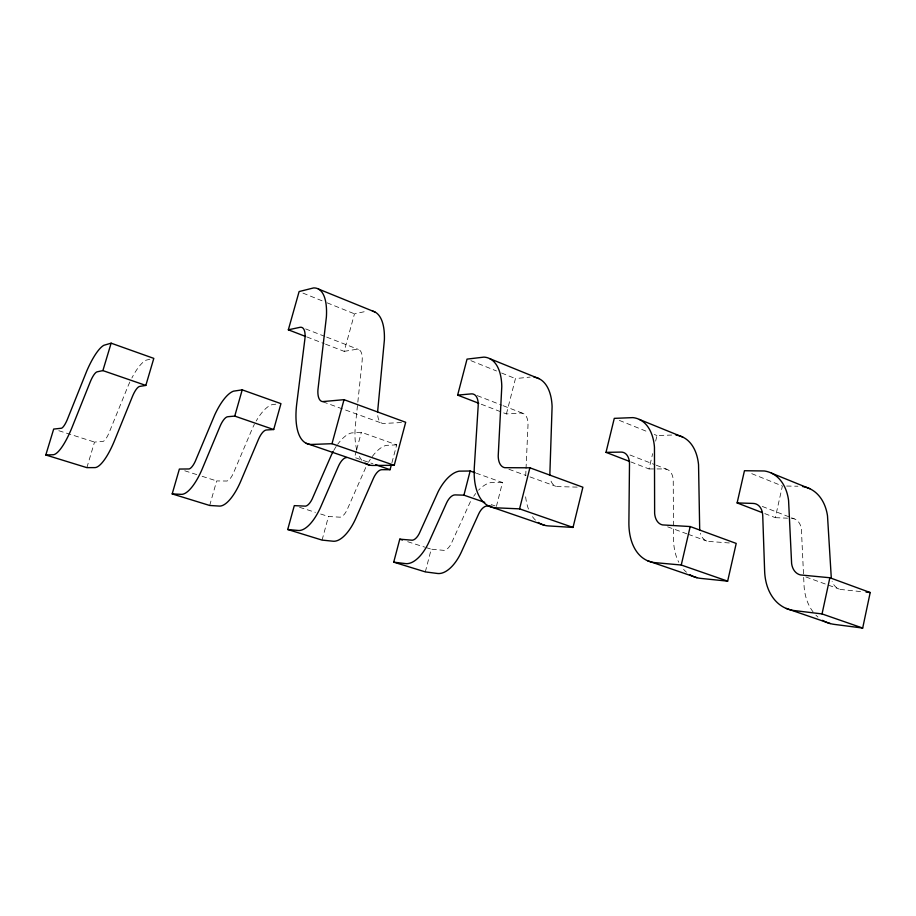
<?xml version="1.0" encoding="UTF-8"?>
<svg xmlns="http://www.w3.org/2000/svg" width="916" height="916" viewBox="0 0 916 916"><rect width="100%" height="100%" fill="white"/><g stroke="black" fill="none" stroke-linecap="round" stroke-linejoin="round"><path stroke-width="0.69" stroke-dasharray="4.58 3.44" d="M525.715 475.748L525.967 470.148M526.024 468.74L527.994 425.356A20.209 10.591 -69 0 0 520.494 413.047L506.422 413.94L480.053 403.761M764.78 513.601L775.314 517.666L782.39 485.995L749.563 472.782M630.769 461.904L649.02 468.946L652.661 453.638M655.65 441.1L656.978 435.535L671.668 435.054M496.415 506.388L502.472 482.514L476.412 473.24M506.422 413.94L515.445 378.594L530.158 377.083M425.322 571.893L431.218 549.188L444.1 550.379A12.538 6.343 -72.1 0 0 451.061 544.001L470.045 502.426A37.831 19.854 -71.4 0 1 471.82 499.243M391.911 462.786L396.685 444.855L361.373 432.283L351.412 432.959A40.086 17.209 -71.3 0 0 337.66 444.34M356.358 450.821L354.561 457.439L372.972 463.794M356.713 449.493L361.373 432.283M322.077 540.096L328.478 516.498L340.191 517.197A13.076 5.702 -71.9 0 0 346.843 510.349L366.068 466.771A39.525 17.908 -71.3 0 1 367.831 463.427M325.569 344.164L344.176 351.355L354.492 313.833L367.35 311.062M209.684 505.472L216.668 480.934L226.939 481.026A13.671 4.923 -71.7 0 0 233.191 473.652L252.633 427.875A41.369 15.503 -71.2 0 1 254.373 424.337M86.871 467.641L94.52 442.073L103.027 441.455A14.312 3.962 -71.5 0 0 108.775 433.474L128.377 385.281A43.395 12.538 -71.1 0 1 130.106 381.537M149.926 359.209L146.091 360.194A43.395 12.538 -71.1 0 0 131.881 377.976M344.176 351.355L356.439 349.305A21.629 8.908 -69.5 0 1 362.083 361.568L355.465 424.715A66.788 29.575 -69.7 0 0 356.885 450.191M275.831 404.174L271.8 404.746A41.369 15.503 -71.2 0 0 256.217 420.994M401.46 422.528L382.934 423.501A23.003 10.179 -69.7 0 1 377.724 415.498M396.685 444.855L386.392 445.348A39.525 17.908 -71.3 0 0 368.45 462.351M649.02 468.946L664.375 468.935A18.961 11.805 -68.4 0 1 673.249 481.198L673.5 538.642A58.029 38.506 -68.6 0 0 678.79 562.287M786.626 486.053L797.928 486.224M502.472 482.514L491.251 482.514A37.831 19.854 -71.4 0 0 478.576 490.197M577.195 487.117L556.859 486.579A21.389 11.988 -69.2 0 1 550.241 478.495M775.314 517.666L787.52 518.181M729.308 542.959L707.965 541.379A19.98 13.259 -68.7 0 1 700.339 533.307M860.536 591.576L840.453 589.435A18.755 14.129 -67.8 0 1 832.129 581.42M58.819 430.715L94.52 442.073M184.746 470.778L198.154 475.038M202.115 476.297L216.668 480.934M299.589 507.315L315.425 512.353M320.646 514.013L328.478 516.498M407.689 541.7L424.703 547.115M426.009 547.528L431.218 549.188M491.216 504.59L495.121 505.93M322.97 401.838L381.926 423.226M508.907 469.267L526.002 475.473M529.952 476.904L555.68 486.236M667.649 526.837L686.851 533.799M688.168 534.28L706.66 540.99M805.874 576.966L839.067 588.999M306.952 336.985L324.241 343.66M305.623 328.913L325.386 336.596M326.703 337.111L358.339 349.408M477.213 395.62L501.911 405.215M503.205 405.719L522.704 413.299M629.956 454.989L654.963 464.71M656.28 465.225L666.814 469.324M762.318 506.445L790.187 517.277M791.516 517.803L794.172 518.834M302.933 293.097L324.562 301.799M327.104 302.818L354.492 313.833M470.893 360.664L496.529 370.98M501.579 373.018L515.445 378.594M619.353 420.398L649.055 432.352M654.333 434.47L656.978 435.535M791.584 518.353A17.862 12.675 -67.6 0 1 801.454 530.49L804.042 585.404A54.456 41.037 -67.8 0 0 813.053 611.854M817.988 617.063A54.456 41.037 -67.8 0 1 815.904 615.117M686.485 572.237A58.029 38.506 -68.6 0 1 683.576 569.374M535.471 520.151A62.093 34.831 -69.2 0 1 531.44 515.101M528.486 509.067A62.093 34.831 -69.2 0 1 525.566 496.243M361.9 460.279A66.788 29.575 -69.7 0 1 358.751 455.263M333.79 450.397A40.086 17.209 -71.3 0 1 336.344 446.252M473.721 496.254A37.831 19.854 -71.4 0 1 475.736 493.495"/><path stroke-width="1.37" d="M377.61 411.811L384.376 340.088A62.437 25.717 -69.5 0 0 372.457 311.074M822.557 620.338A54.456 41.037 -67.8 0 0 834.442 624.403L862.689 628.055L870.2 592.538L829.862 577.744L800.515 574.95A19.133 13.889 -68.1 0 1 791.619 563.592L788.573 500.388A52.521 35.919 -67.8 0 0 764.31 470.973L744.456 470.732L737.117 502.93L762.146 512.582M862.689 628.055L822.041 613.926L829.862 577.744M689.702 574.595A58.029 38.506 -68.6 0 0 700.855 578.408L727.648 581.145L736.212 543.428L690.195 526.551L662.554 524.914A20.404 12.904 -68.8 0 1 654.631 513.372L654.459 447.191A55.819 33.125 -68.6 0 0 632.887 417.616L614.281 418.36L606.003 452.355L629.464 461.401M606.003 452.355L621.014 452.092A19.339 11.473 -68.6 0 1 629.487 464.378L628.891 522.658A59.242 37.487 -68.8 0 0 655.055 562.642L681.252 565.023L690.195 526.551M538.31 522.464A62.093 34.831 -69.2 0 0 548.398 525.91L573.027 527.433L582.885 487.22L529.895 467.801L504.773 467.687A21.87 11.484 -69.4 0 1 498.212 456.031L501.785 386.644A59.563 29.232 -69.1 0 0 483.888 357.125L467.034 359.118L457.634 395.117L478.736 403.258M457.634 395.117L471.19 393.891A20.633 10.122 -69.1 0 1 478.163 406.2L474.316 467.297A63.502 33.377 -69.4 0 0 495.819 507.808L519.578 508.861L529.895 467.801M470.148 471.007L459.202 471.145A38.346 19.282 -71.4 0 0 438.237 491.526L419.185 533.707A12.71 6.149 -72.1 0 1 412.315 540.222L399.777 539.18L393.72 562.161L405.536 563.603A36.88 17.862 -72.1 0 0 429.226 541.471L446.458 503.17A13.293 6.687 -71.4 0 1 455.103 494.903L463.92 495.167L470.148 471.007L475.152 472.793M333.184 451.485A40.086 17.209 -71.3 0 0 331.42 454.897L312.127 499.14A13.259 5.473 -71.8 0 1 305.589 506.147L294.299 505.632L287.716 529.505L322.077 540.096L333.092 541.219A37.968 16.545 -71.9 0 0 356.003 517.964L373.407 478.381A13.694 6.206 -71.3 0 1 381.789 469.69L390.067 469.69L391.178 465.546M365.049 463.13A66.788 29.575 -69.7 0 0 372.778 465.442L394.235 465.317L405.685 422.276L344.027 399.674L322.581 401.609A23.564 9.458 -69.8 0 1 317.921 389.93L326.382 317.085A63.845 23.827 -69.6 0 0 313.524 287.945L299.108 291.563L288.345 329.806L305.623 336.481M288.345 329.806L299.887 327.344A22.121 8.244 -69.6 0 1 304.822 339.561L296.75 403.681A68.414 27.48 -69.8 0 0 311.806 444.443L331.993 443.699L344.027 399.674M273.701 429.535L280.949 403.647L242.213 389.861L233.488 391.166A41.987 14.645 -71.2 0 0 214.733 414.879L195.234 461.401A13.866 4.637 -71.6 0 1 189.131 468.958L179.376 469.061L172.185 493.919L209.684 505.472L219.313 506.079A39.674 14.278 -71.7 0 0 240.851 480.992L258.461 439.394A14.335 5.37 -71.2 0 1 266.361 429.993L273.701 429.535L234.748 416.093L227.752 416.723A14.553 5.072 -71.2 0 0 220.023 426.352L202.356 468.637A40.235 13.465 -71.6 0 1 181.322 494.342L172.185 493.919M234.748 416.093L242.213 389.861M145.827 385.418L153.808 358.385L111.134 343.179L103.932 345.263A44.071 11.461 -71.1 0 0 86.757 371.003L67.12 420.02A14.53 3.618 -71.4 0 1 61.555 428.219L53.678 429.077L45.8 454.989L86.871 467.641L94.806 467.607A41.529 11.507 -71.5 0 0 114.592 440.459L132.373 396.628A15.034 4.34 -71.1 0 1 139.667 386.426L145.827 385.418L102.89 370.602L97.165 371.816A15.274 3.973 -71.1 0 0 90.089 382.281L72.261 426.867A42.159 10.5 -71.4 0 1 53.128 454.737L45.8 454.989M102.89 370.602L111.134 343.179M737.117 502.93L753.147 503.422A18.194 12.435 -67.9 0 1 762.73 515.594L764.642 571.286A55.532 40.338 -68.1 0 0 794.183 610.548L822.041 613.926M491.251 506.159L487.381 505.998A13.11 6.881 -71.4 0 0 478.621 514.082L461.469 551.821A36.4 18.4 -72.1 0 1 437.47 573.473L425.322 571.893L393.72 562.161M287.716 529.505L298.33 530.479A38.483 15.881 -71.8 0 0 320.84 506.674L338.313 466.484A13.889 5.965 -71.3 0 1 346.557 457.576M866.055 592.125L870.2 592.538M399.777 539.18L402.41 540.016M375.606 464.698L390.067 469.69M463.92 495.167L484.724 502.346M306.242 443.298L369.675 465.122M489.133 506.227L544.802 525.372M647.578 560.741L696.916 577.71M786.168 608.419L830.274 623.59M331.993 443.699L394.235 465.317M519.578 508.861L573.027 527.433M681.252 565.023L727.648 581.145M318.344 288.987L374.942 311.99M489.728 358.637L539.02 378.674M639.46 419.482L682.775 437.092M771.398 473.103L809.767 488.697M831.304 578.145L827.503 515.822A51.559 36.617 -67.6 0 0 802.542 486.499M699.698 529.895L698.542 464.675A54.731 34.11 -68.4 0 0 676.019 435.134M549.829 474.946L552.096 406.601A58.326 30.594 -69 0 0 533.994 377.14"/></g></svg>
